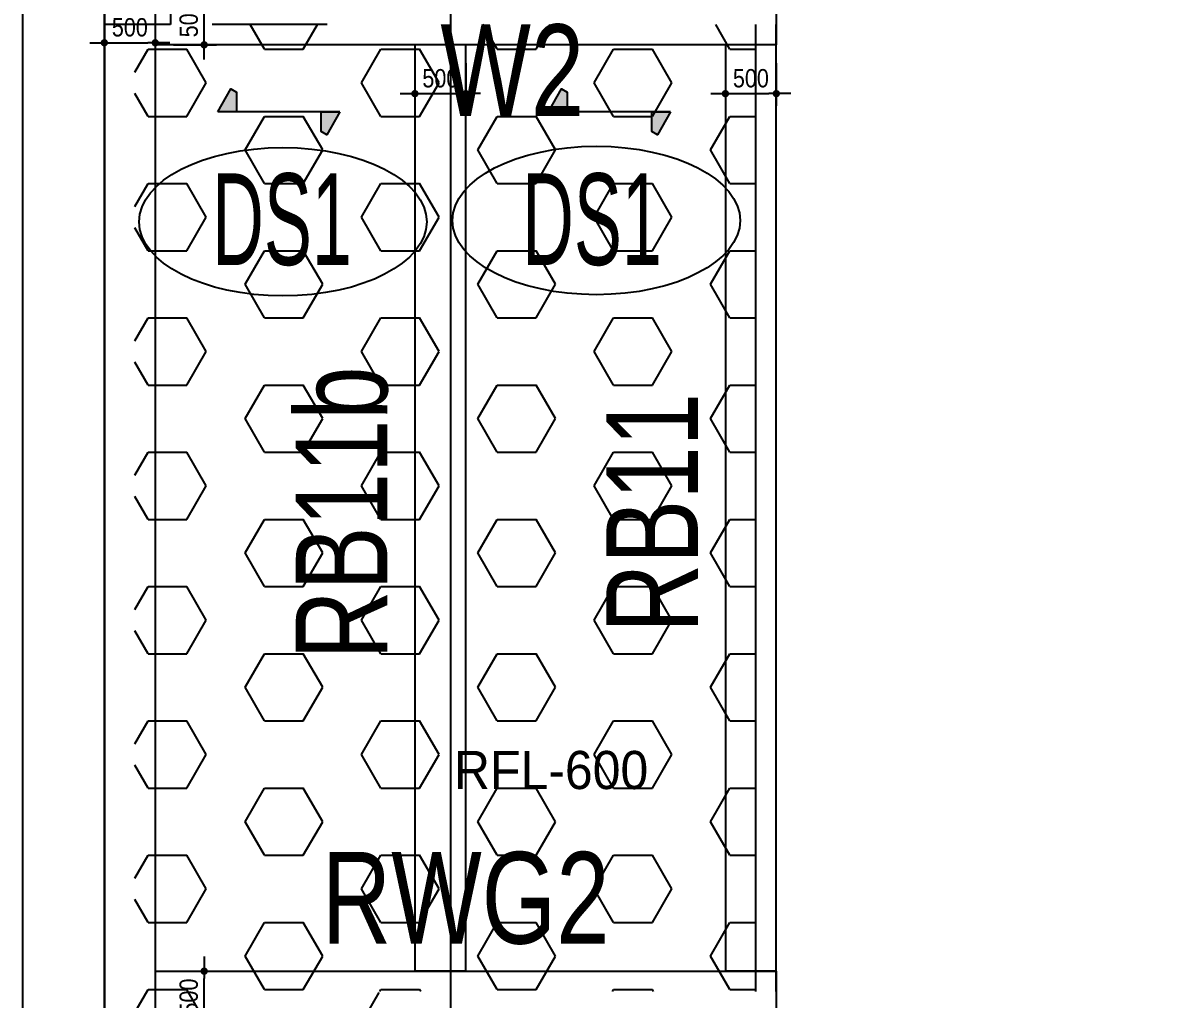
# Model space of a CAD drawing. Header units: millimetres. Extents: x -42253 to 178576, y 88378 to 153500.
# Drawn here: x 91354 to 102602, y 127930 to 137520 of the extents above; entities that cross this region are included whole.
import ezdxf
from ezdxf.enums import TextEntityAlignment as Align

# ---------------------------------------------------------------- set-up
doc = ezdxf.new("R2010")
doc.units = ezdxf.units.MM
doc.linetypes.add('HID', pattern=[2.3, 1.5, -0.8])
doc.layers.get('Defpoints').update_dxf_attribs({"color": 159})
for name, color, linetype in [('^DECK', 130, 'Continuous'), ('A-CEN', 1, 'Continuous'), ('A-HAT', 251, 'Continuous'), ('BEAM-TEXT', 4, 'Continuous'), ('DECK-PL', 4, 'Continuous'), ('DECK-SLAB', 4, 'Continuous'), ('GIRDER-TEXT', 7, 'Continuous'), ('WALL-TEXT', 6, 'Continuous'), ('레벨', 40, 'Continuous'), ('보(beam)', 4, 'HID'), ('보(girder)', 7, 'HID'), ('슬래브라인', 7, 'Continuous')]:
    doc.layers.add(name, color=color, linetype=linetype)
doc.layers.add('NOPLOT', color=191, linetype='Continuous', plot=False)
doc.styles.add('Gdim', font='Dotum.ttf', dxfattribs={"width": 0.9})
doc.styles.add('Gtx', font='Dotum.ttf')
doc.dimstyles.new('Gdim200', dxfattribs={"dimscale": 200, "dimtxt": 3, "dimasz": 1.2, "dimexe": 2, "dimexo": 3, "dimgap": 1, "dimtad": 1, "dimdsep": 46, "dimlunit": 6, "dimtxsty": 'Gdim', "dimblk1": '_CIDOT', "dimblk2": '_CIDOT', "dimsah": 1, "dimcen": 2.5, "dimdle": 2, "dimclrd": 1, "dimclre": 1, "dimclrt": 3, "dimazin": 2, "dimtfac": 1, "dimtix": 1, "dimtmove": 2, "dimatfit": 3, "dimldrblk": '_CIDOT', "dimfxl": 2, "dimtolj": 1, "dimtzin": 0, "dimarcsym": 0})

# ---------------------------------------------------------------- blocks, each defined once
blk = doc.blocks.new('_CIDOT')
at = {"color": 0, "linetype": 'ByBlock'}
blk.add_line((2, 0), (-1, 0), dxfattribs=at)
at = {"color": 0, "linetype": 'ByBlock', "const_width": 0.5}
blk.add_lwpolyline([(-0.25, 0, 1), (0.25, 0, 1)], format="xyb", close=True, dxfattribs=at)
blk = doc.blocks.new('*D1016')
at = {"layer": 'Defpoints', "color": 155, "lineweight": -2, "transparency": 16777216}
for p, q in [((-1975, 650), (-1555, 650)), ((-1675, 222), (-1675, 578)), ((-1975, 150), (-1555, 150))]:
    blk.add_line(p, q, dxfattribs=at)
at = {"layer": 'Defpoints', "color": 0, "transparency": 16777216}
for p in [(-2155, 650), (-1675, 650), (-2155, 150)]:
    blk.add_point(p, dxfattribs=at)
at = {"layer": 'Defpoints', "color": 155, "lineweight": -2, "transparency": 16777216, "xscale": 71.99999999999994, "yscale": 71.99999999999994, "zscale": 71.99999999999994}
for p, rotation in [((-1675, 650), 90), ((-1675, 150), 270)]:
    blk.add_blockref('_CIDOT', p, dxfattribs=dict(at, rotation=rotation))
at = {"layer": 'Defpoints', "color": 3, "transparency": 16777216, "insert": (-1826, 400), "char_height": 180, "attachment_point": 5, "rotation": 90, "style": 'Gdim'}
blk.add_mtext('\\A1;{\\C155;500}', dxfattribs=at)
blk = doc.blocks.new('*D962')
at = {"layer": 'Defpoints', "color": 155, "lineweight": -2, "transparency": 16777216}
for p, q in [((-1975, 650), (-1555, 650)), ((-1675, 222), (-1675, 578)), ((-1975, 150), (-1555, 150))]:
    blk.add_line(p, q, dxfattribs=at)
at = {"layer": 'Defpoints', "color": 0, "transparency": 16777216}
for p in [(-2155, 650), (-1675, 650), (-2155, 150)]:
    blk.add_point(p, dxfattribs=at)
at = {"layer": 'Defpoints', "color": 155, "lineweight": -2, "transparency": 16777216, "xscale": 71.99999999999994, "yscale": 71.99999999999994, "zscale": 71.99999999999994}
for p, rotation in [((-1675, 650), 90), ((-1675, 150), 270)]:
    blk.add_blockref('_CIDOT', p, dxfattribs=dict(at, rotation=rotation))
at = {"layer": 'Defpoints', "color": 3, "transparency": 16777216, "insert": (-1826, 400), "char_height": 180, "attachment_point": 5, "rotation": 90, "style": 'Gdim'}
blk.add_mtext('\\A1;{\\C155;500}', dxfattribs=at)
blk = doc.blocks.new('*D1030')
at = {"layer": 'Defpoints', "color": 155, "lineweight": -2, "transparency": 16777216}
for p, q in [((-888, 550), (-468, 550)), ((-588, 122), (-588, 478)), ((-888, 50), (-468, 50))]:
    blk.add_line(p, q, dxfattribs=at)
at = {"layer": 'Defpoints', "color": 0, "transparency": 16777216}
for p in [(-1068, 550), (-588, 550), (-1068, 50)]:
    blk.add_point(p, dxfattribs=at)
at = {"layer": 'Defpoints', "color": 155, "lineweight": -2, "transparency": 16777216, "xscale": 71.99999999999994, "yscale": 71.99999999999994, "zscale": 71.99999999999994}
for p, rotation in [((-588, 550), 90), ((-588, 50), 270)]:
    blk.add_blockref('_CIDOT', p, dxfattribs=dict(at, rotation=rotation))
at = {"layer": 'Defpoints', "color": 3, "transparency": 16777216, "insert": (-738, 300), "char_height": 180, "attachment_point": 5, "rotation": 90, "style": 'Gdim'}
blk.add_mtext('\\A1;{\\C155;500}', dxfattribs=at)
blk = doc.blocks.new('A$C58C40D4B')
at = {"layer": 'DECK-PL'}
for points in [[(600, 2), (471, 228), (415, 196), (415, 2)], [(-600, 2), (-471, -223), (-415, -192), (-415, 2)]]:
    blk.add_hatch(color=256, dxfattribs=at).paths.add_polyline_path(points)
blk.add_line((-600, 2), (600, 2), dxfattribs=at)
for points in [[(600, 2), (471, 228), (415, 196), (415, 2), (415, 2), (471, 2), (600, 2)], [(-600, 2), (-471, -223), (-415, -192), (-415, 2), (-415, 2), (-471, 2), (-600, 2)]]:
    blk.add_lwpolyline(points, dxfattribs=at)
blk = doc.blocks.new('*U1017')
at = {"layer": '보(girder)'}
for p, q in [((-2155.451, 650), (27544.549, 650)), ((27544.549, 150), (-2155.451, 150))]:
    blk.add_line(p, q, dxfattribs=at)
at = {"layer": 'Defpoints'}
dim = blk.add_linear_dim(base=(-1675.451, 650), p1=(-2155.451, 150), p2=(-2155.451, 650), angle=90, text='{\\C155;<>}', dimstyle='Gdim200', override={"dimscale": 60, "dimzin": 8, "dimclrd": 155, "dimclre": 155}, dxfattribs=at)
dim.commit()
dim.dimension.update_dxf_attribs({"geometry": '*D1016', "text_midpoint": (-1825.573, 400)})
blk = doc.blocks.new('*U963')
at = {"layer": 'Defpoints'}
for p, q in [((-2155.451, 650), (-2155.451, 150)), ((3944.549, 650), (3944.549, 150))]:
    blk.add_line(p, q, dxfattribs=at)
at = {"layer": '보(girder)'}
for p, q in [((-2155.451, 650), (3944.549, 650)), ((3944.549, 150), (-2155.451, 150))]:
    blk.add_line(p, q, dxfattribs=at)
at = {"layer": 'Defpoints'}
dim = blk.add_linear_dim(base=(-1675.451, 650), p1=(-2155.451, 150), p2=(-2155.451, 650), angle=90, text='{\\C155;<>}', dimstyle='Gdim200', override={"dimscale": 60, "dimzin": 8, "dimclrd": 155, "dimclre": 155}, dxfattribs=at)
dim.commit()
dim.dimension.update_dxf_attribs({"geometry": '*D962', "text_midpoint": (-1825.573, 400)})
blk = doc.blocks.new('*U1031')
at = {"layer": 'Defpoints'}
for p, q in [((-1067.879, 550), (-1067.879, 50)), ((8032.121, 550), (8032.121, 50))]:
    blk.add_line(p, q, dxfattribs=at)
at = {"layer": '보(beam)'}
for p, q in [((8032.121, 550), (-1067.879, 550)), ((-1067.879, 50), (8032.121, 50))]:
    blk.add_line(p, q, dxfattribs=at)
at = {"layer": 'Defpoints'}
dim = blk.add_linear_dim(base=(-587.879, 550), p1=(-1067.879, 50), p2=(-1067.879, 550), angle=90, text='{\\C155;<>}', dimstyle='Gdim200', override={"dimscale": 60, "dimzin": 8, "dimclrd": 155, "dimclre": 155}, dxfattribs=at)
dim.commit()
dim.dimension.update_dxf_attribs({"geometry": '*D1030', "text_midpoint": (-738.001, 300)})

msp = doc.modelspace()

# ---------------------------------------------------------------- hatches: boundary and pattern name
at = {"layer": 'A-HAT'}
h = msp.add_hatch(dxfattribs=at)
h.set_pattern_fill('HEX', color=256, scale=120)
h.paths.add_polyline_path([(98753.571, 117005.018), (98753.571, 121505.018), (92453.571, 121505.018), (92453.571, 137505.018), (98553.571, 137505.018), (98553.571, 128005.018), (94853.571, 128005.018), (94853.571, 123805.018), (102253.571, 123805.018), (102253.571, 117005.018)])

# ---------------------------------------------------------------- linework, layer by layer
at = {"elevation": 0}
msp.add_lwpolyline([(92803.571, 137505.018), (92153.571, 137505.018), (92153.571, 144005.018), (92803.571, 144005.018)], close=True, dxfattribs=at)
at = {"layer": '^DECK', "color": 0}
for centre in [(93907.191, 135566.53), (96985.493, 135579.144)]:
    msp.add_ellipse(centre, major_axis=(1412.381, 0), ratio=0.51617646, dxfattribs=at)
at = {"layer": 'A-CEN'}
msp.add_line((95553.571, 138080.9), (95553.571, 127460.446), dxfattribs=at)
at = {"layer": 'NOPLOT'}
msp.add_lwpolyline([(91353.571, 150005.017), (103353.571, 150005.017), (103353.571, 122185.017), (91353.571, 122185.017)], close=True, dxfattribs=at)
at = {"layer": '슬래브라인'}
for p, q in [((94343.571, 137505.018), (93213.571, 137505.018)), ((98553.571, 128005.018), (98553.571, 137505.018)), ((98753.571, 128005.018), (98753.571, 137505.018))]:
    msp.add_line(p, q, dxfattribs=at)
at = {"layer": '슬래브라인', "elevation": 0}
msp.add_lwpolyline([(92153.571, 137505.018), (92153.571, 121505.018)], dxfattribs=at)

# ---------------------------------------------------------------- block references
at = {"layer": 'DECK-PL', "xscale": -1}
for p in [(93866.535, 136644.441), (97115.128, 136644.441)]:
    msp.add_blockref('A$C58C40D4B', p, dxfattribs=at)
at = {"layer": '보(beam)', "rotation": 270}
for p in [(95153.571, 136237.139), (98203.571, 136237.139)]:
    msp.add_blockref('*U1031', p, dxfattribs=at)
at = {"layer": '보(girder)'}
for p in [(94809.022, 137155.018), (94809.022, 127555.018)]:
    msp.add_blockref('*U963', p, dxfattribs=at)
at = {"layer": '보(girder)', "rotation": 270}
msp.add_blockref('*U1017', (92003.571, 135649.567), dxfattribs=at)

# ---------------------------------------------------------------- texts
at = {"layer": 'BEAM-TEXT', "style": 'Gtx', "width": 0.8}
for s, p in [('RB11b', (95203.571, 132705.018)), ('RB11', (98253.571, 132705.018))]:
    msp.add_text(s, height=900, rotation=90, dxfattribs=at).set_placement(p, align=Align.BOTTOM_CENTER)
at = {"layer": 'DECK-SLAB', "style": 'Gtx', "width": 0.6}
for p in [(93210.564, 135141.855, 0), (96255.183, 135141.855, 0)]:
    msp.add_text('DS1', height=900, dxfattribs=at).set_placement(p)
at = {"layer": 'GIRDER-TEXT', "style": 'Gtx', "width": 0.8}
msp.add_text('RWG2', height=900, dxfattribs=at).set_placement((95703.571, 128205.018), align=Align.BOTTOM_CENTER)
at = {"layer": 'WALL-TEXT', "style": 'Gtx', "width": 0.8}
msp.add_text('W2', height=900, dxfattribs=at).set_placement((96160.469, 137505.018, 0), align=Align.TOP_CENTER)
at = {"layer": '레벨', "style": 'Gtx'}
msp.add_text('RFL-600', height=375, dxfattribs=at).set_placement((96541.397, 130180.692), align=Align.MIDDLE_CENTER)

doc.saveas('drawing.dxf')
